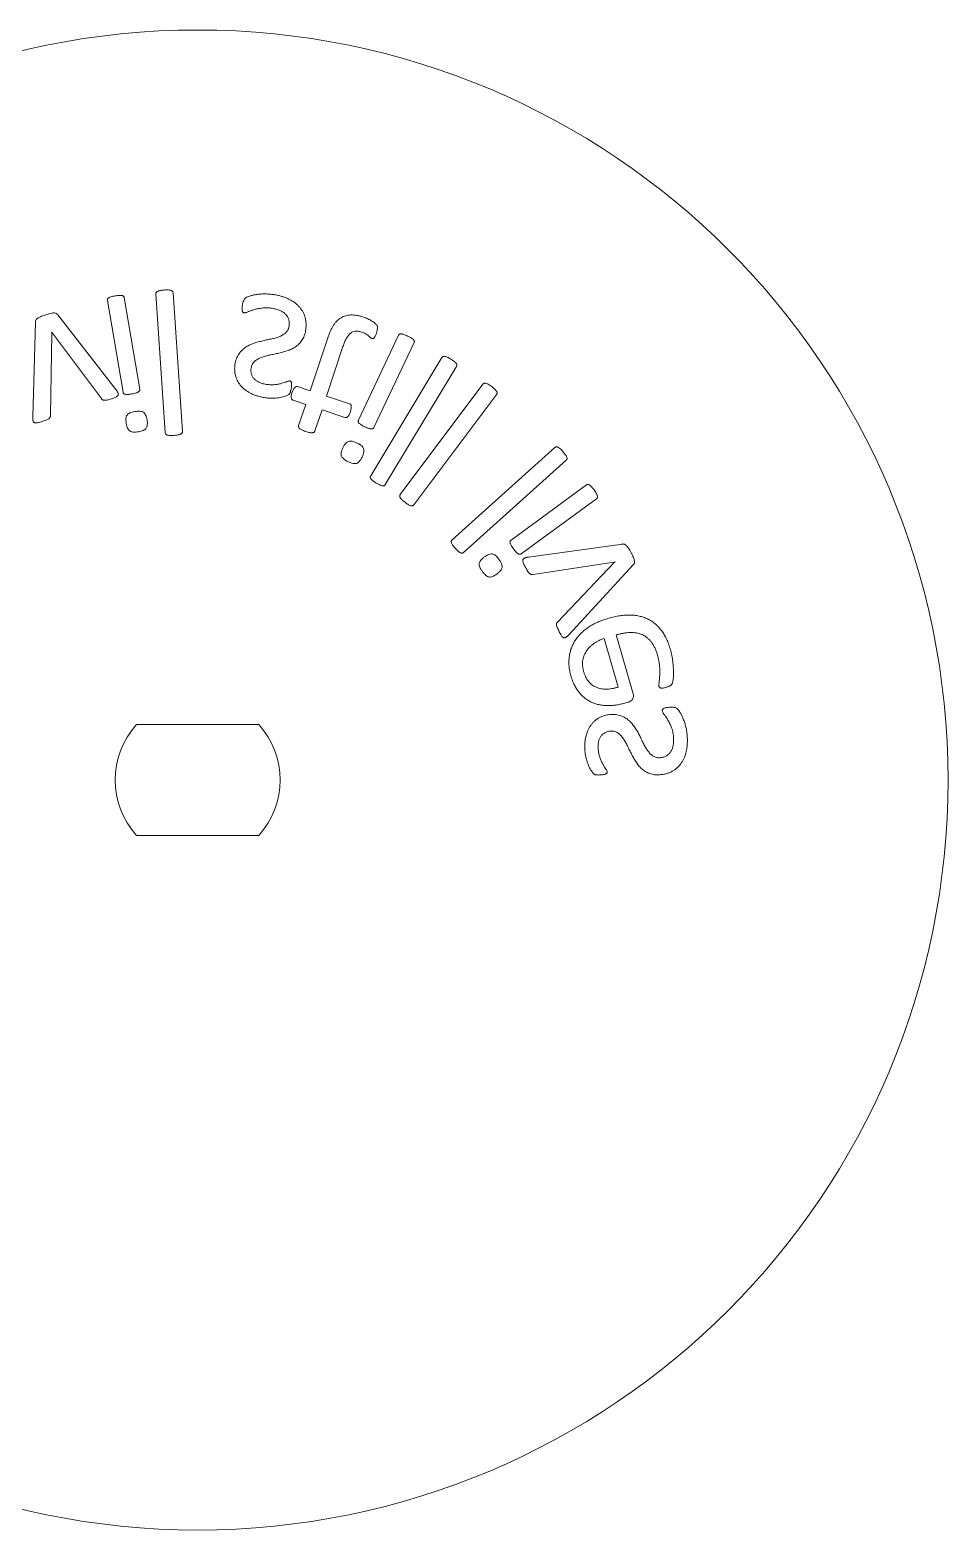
# Model space of a CAD drawing. Header units: inches. Extents: x 0 to 26.9, y 0 to 19.8.
# Drawn here: x 13.677 to 14.961, y 4.713 to 6.813 of the extents above; entities that cross this region are included whole.
import ezdxf

# ---------------------------------------------------------------- set-up
doc = ezdxf.new("R2010")
doc.units = ezdxf.units.IN
doc.header["$MEASUREMENT"] = 0

msp = doc.modelspace()

# ---------------------------------------------------------------- linework, layer by layer
at = {"color": 1, "linetype": 'Continuous', "lineweight": 15}
for p, q in [((13.7851, 6.4339), (13.8069, 6.3055)), ((13.8304, 6.3095), (13.8086, 6.4379)), ((13.8529, 6.4431), (13.866, 6.2489)), ((13.89, 6.2505), (13.8769, 6.4447)), ((13.797, 6.3092), (13.7156, 6.4138)), ((13.6843, 6.4035), (13.6807, 6.2711)), ((13.7056, 6.2733), (13.7071, 6.3877)), ((13.7071, 6.3877), (13.7071, 6.3896)), ((13.7071, 6.3896), (13.7081, 6.388)), ((13.7081, 6.388), (13.7766, 6.2966)), ((14.1924, 6.3851), (14.1362, 6.2663)), ((14.0929, 6.3803), (14.0688, 6.3074)), ((14.0916, 6.2998), (14.1147, 6.3695)), ((14.158, 6.2561), (14.2142, 6.3748)), ((14.2531, 6.3539), (14.1535, 6.1883)), ((14.1739, 6.176), (14.2736, 6.3416)), ((14.0688, 6.3074), (14.0513, 6.3132)), ((14.3106, 6.3168), (14.1948, 6.1621)), ((14.214, 6.1478), (14.3298, 6.3025)), ((14.0452, 6.2941), (14.0625, 6.2884)), ((14.0625, 6.2884), (14.0526, 6.2587)), ((14.0755, 6.2512), (14.0854, 6.2808)), ((14.0854, 6.2808), (14.1174, 6.2702)), ((14.1237, 6.2892), (14.0916, 6.2998)), ((14.4111, 6.2281), (14.2674, 6.0988)), ((14.2833, 6.0811), (14.4271, 6.2104)), ((14.4553, 6.1756), (14.3499, 6.0985)), ((14.364, 6.0791), (14.4695, 6.1563)), ((14.5056, 6.0929), (14.3743, 6.0745)), ((14.3806, 6.0503), (14.4937, 6.0677)), ((14.4942, 6.0668), (14.4153, 5.984)), ((14.4311, 5.966), (14.5209, 6.0636)), ((14.4937, 6.0677), (14.4955, 6.068)), ((14.4955, 6.068), (14.4942, 6.0668)), ((14.5207, 5.8831), (14.4972, 5.9657)), ((14.4803, 5.9608), (14.4997, 5.8925)), ((14.509, 5.8701), (14.5132, 5.8713))]:
    msp.add_line(p, q, dxfattribs=at)
at = {"color": 7, "linetype": 'Continuous', "lineweight": 15}
for p, q in [((13.8256, 5.84), (13.9969, 5.84)), ((13.8256, 5.685), (13.9969, 5.685))]:
    msp.add_line(p, q, dxfattribs=at)
msp.add_circle((13.9113, 5.7625), 1.05, dxfattribs=at)
for start, end in [(137.856, 222.144), (317.856, 42.144)]:
    msp.add_arc((13.9113, 5.7625), 0.1155, start, end, dxfattribs=at)
at = {"color": 1, "linetype": 'Continuous', "lineweight": 15}
for points, knots in [([(13.8646, 6.4484), (13.8635, 6.4483), (13.8616, 6.4482), (13.859, 6.4477), (13.8568, 6.4474), (13.8552, 6.4467), (13.8541, 6.446), (13.8533, 6.4452), (13.8529, 6.4442), (13.8529, 6.4435), (13.8529, 6.4431)], [0, 0, 0, 0, 0.22723, 0.414412, 0.565251, 0.685811, 0.780527, 0.854417, 0.921777, 1, 1, 1, 1]), ([(13.8769, 6.4447), (13.8769, 6.4451), (13.8768, 6.4458), (13.8763, 6.4467), (13.8754, 6.4475), (13.8742, 6.448), (13.8725, 6.4484), (13.8704, 6.4486), (13.8677, 6.4486), (13.8657, 6.4485), (13.8646, 6.4484)], [0, 0, 0, 0, 0.0761587, 0.1443989, 0.2198276, 0.3099603, 0.4283895, 0.5749686, 0.765214, 1, 1, 1, 1]), ([(13.796, 6.4403), (13.7949, 6.4401), (13.793, 6.4398), (13.7905, 6.4391), (13.7884, 6.4385), (13.787, 6.4377), (13.7859, 6.4369), (13.7852, 6.4359), (13.7849, 6.4349), (13.785, 6.4342), (13.7851, 6.4339)], [0, 0, 0, 0, 0.227992, 0.413933, 0.565261, 0.684071, 0.778807, 0.851694, 0.922792, 1, 1, 1, 1]), ([(13.8086, 6.4379), (13.8085, 6.4382), (13.8083, 6.4389), (13.8077, 6.4398), (13.8068, 6.4404), (13.8055, 6.4409), (13.8038, 6.4411), (13.8017, 6.441), (13.799, 6.4408), (13.797, 6.4405), (13.796, 6.4403)], [0, 0, 0, 0, 0.076287, 0.145816, 0.222042, 0.313003, 0.430302, 0.5788, 0.767372, 1, 1, 1, 1]), ([(13.9739, 6.4271), (13.9738, 6.4263), (13.9736, 6.4247), (13.9735, 6.4225), (13.9734, 6.4208), (13.9737, 6.4194), (13.974, 6.4182), (13.9746, 6.4174), (13.9754, 6.4169), (13.976, 6.4167), (13.9764, 6.4166)], [0, 0, 0, 0, 0.218318, 0.398639, 0.54427, 0.662659, 0.75839, 0.841868, 0.920144, 1, 1, 1, 1]), ([(14.0184, 6.442), (14.0161, 6.4423), (14.0117, 6.4429), (14.0052, 6.4431), (13.9991, 6.4429), (13.9936, 6.4422), (13.9887, 6.4414), (13.9846, 6.4402), (13.9814, 6.4391), (13.9788, 6.4379), (13.9769, 6.4362), (13.9757, 6.4339), (13.9746, 6.4308), (13.9742, 6.4284), (13.9739, 6.4271)], [0, 0, 0, 0, 0.130322, 0.25572, 0.372858, 0.479527, 0.573779, 0.655437, 0.721579, 0.771601, 0.815054, 0.862956, 0.922171, 1, 1, 1, 1]), ([(14.0624, 6.392), (14.0627, 6.3936), (14.0631, 6.3968), (14.0632, 6.4015), (14.0627, 6.406), (14.0618, 6.4103), (14.0603, 6.4144), (14.0585, 6.4183), (14.0562, 6.4219), (14.0534, 6.4252), (14.0503, 6.4283), (14.0467, 6.4312), (14.0428, 6.4337), (14.0385, 6.436), (14.0339, 6.438), (14.029, 6.4396), (14.0238, 6.4411), (14.0202, 6.4417), (14.0184, 6.442)], [0, 0, 0, 0, 0.065073, 0.127594, 0.187346, 0.24572, 0.303263, 0.359994, 0.416283, 0.473681, 0.532366, 0.592189, 0.653757, 0.718192, 0.785478, 0.854239, 0.926011, 1, 1, 1, 1]), ([(13.6983, 6.4136), (13.697, 6.4132), (13.6947, 6.4125), (13.6916, 6.4112), (13.6892, 6.4101), (13.6873, 6.4089), (13.6859, 6.4078), (13.685, 6.4065), (13.6844, 6.4051), (13.6843, 6.4041), (13.6843, 6.4035)], [0, 0, 0, 0, 0.218642, 0.394836, 0.54009, 0.657635, 0.753972, 0.835488, 0.915474, 1, 1, 1, 1]), ([(13.7156, 6.4138), (13.7152, 6.4142), (13.7146, 6.415), (13.7134, 6.4159), (13.7118, 6.4164), (13.71, 6.4165), (13.7078, 6.4163), (13.7051, 6.4157), (13.7019, 6.4148), (13.6995, 6.4141), (13.6983, 6.4136)], [0, 0, 0, 0, 0.086313, 0.164069, 0.245772, 0.341116, 0.460845, 0.6052, 0.78437, 1, 1, 1, 1]), ([(13.9764, 6.4166), (13.9767, 6.4166), (13.9773, 6.4166), (13.9785, 6.4168), (13.9799, 6.4172), (13.9821, 6.4181), (13.9854, 6.4195), (13.9899, 6.4209), (13.9952, 6.4224), (14.0002, 6.4232), (14.0046, 6.4237), (14.0081, 6.4237), (14.0119, 6.4235), (14.0145, 6.4231), (14.0158, 6.4229)], [0, 0, 0, 0, 0.022231, 0.051292, 0.086442, 0.128843, 0.229313, 0.34792, 0.483754, 0.637637, 0.720552, 0.808786, 0.901236, 1, 1, 1, 1]), ([(14.0158, 6.4229), (14.0177, 6.4225), (14.0213, 6.4218), (14.0264, 6.42), (14.0308, 6.4177), (14.0344, 6.4147), (14.0372, 6.4113), (14.0391, 6.4073), (14.0398, 6.4026), (14.0395, 6.3994), (14.0393, 6.3978)], [0, 0, 0, 0, 0.14926, 0.286675, 0.412527, 0.530652, 0.642216, 0.753499, 0.870476, 1, 1, 1, 1]), ([(14.1434, 6.4106), (14.1418, 6.4111), (14.1388, 6.412), (14.1343, 6.413), (14.13, 6.4135), (14.126, 6.4136), (14.1221, 6.4133), (14.1185, 6.4125), (14.1151, 6.4113), (14.1119, 6.4096), (14.1088, 6.4075), (14.106, 6.4049), (14.1034, 6.4019), (14.101, 6.3984), (14.0988, 6.3945), (14.0966, 6.3902), (14.0947, 6.3854), (14.0935, 6.3821), (14.0929, 6.3803)], [0, 0, 0, 0, 0.072872, 0.140267, 0.203211, 0.262201, 0.318216, 0.372024, 0.425373, 0.478013, 0.531437, 0.586905, 0.645285, 0.707323, 0.772935, 0.843678, 0.919334, 1, 1, 1, 1]), ([(14.1614, 6.388), (14.1618, 6.3892), (14.1625, 6.3913), (14.163, 6.3943), (14.1631, 6.3967), (14.1626, 6.3986), (14.1614, 6.4002), (14.1598, 6.4018), (14.1578, 6.4035), (14.1552, 6.405), (14.1525, 6.4066), (14.1496, 6.408), (14.1466, 6.4095), (14.1445, 6.4102), (14.1434, 6.4106)], [0, 0, 0, 0, 0.113045, 0.200349, 0.268738, 0.321561, 0.375633, 0.444021, 0.52322, 0.610216, 0.704062, 0.801181, 0.900275, 1, 1, 1, 1]), ([(14.0393, 6.3978), (14.0391, 6.3969), (14.0388, 6.3952), (14.0378, 6.3928), (14.0366, 6.3907), (14.0344, 6.3883), (14.0311, 6.3858), (14.0264, 6.3834), (14.021, 6.3815), (14.0151, 6.3801), (14.0089, 6.3789), (14.0026, 6.3774), (13.9961, 6.3759), (13.9897, 6.3739), (13.9836, 6.3715), (13.9789, 6.3687), (13.9754, 6.366), (13.973, 6.3638), (13.9709, 6.3613), (13.9688, 6.3586), (13.967, 6.3555), (13.9656, 6.352), (13.9643, 6.3482), (13.9638, 6.3455), (13.9636, 6.3441)], [0, 0, 0, 0, 0.026867, 0.051917, 0.075777, 0.099566, 0.148497, 0.201268, 0.257787, 0.318561, 0.382178, 0.447792, 0.514914, 0.581603, 0.647944, 0.712787, 0.745445, 0.777872, 0.811352, 0.845317, 0.880507, 0.917723, 0.957414, 1, 1, 1, 1]), ([(13.9862, 6.3391), (13.9864, 6.34), (13.9867, 6.3417), (13.9876, 6.3442), (13.9889, 6.3463), (13.9911, 6.3487), (13.9945, 6.3513), (13.9993, 6.3537), (14.0047, 6.3557), (14.0107, 6.3571), (14.017, 6.3584), (14.0234, 6.3598), (14.0299, 6.3613), (14.0363, 6.3632), (14.0425, 6.3655), (14.0473, 6.3682), (14.0508, 6.3708), (14.0531, 6.373), (14.0553, 6.3754), (14.0573, 6.3781), (14.0591, 6.3811), (14.0605, 6.3844), (14.0617, 6.3881), (14.0622, 6.3907), (14.0624, 6.392)], [0, 0, 0, 0, 0.027704, 0.0531468, 0.0779238, 0.1016945, 0.1511829, 0.2042239, 0.2615709, 0.3236164, 0.3883648, 0.4546652, 0.5215027, 0.5889406, 0.6556028, 0.7203139, 0.752233, 0.7842568, 0.8170797, 0.8501983, 0.8845152, 0.9208435, 0.9592109, 1, 1, 1, 1]), ([(14.1147, 6.3695), (14.1154, 6.3715), (14.1167, 6.3752), (14.1191, 6.3803), (14.1219, 6.3844), (14.1247, 6.3877), (14.1281, 6.39), (14.132, 6.391), (14.1364, 6.391), (14.1392, 6.3902), (14.1408, 6.3897)], [0, 0, 0, 0, 0.1681095, 0.3162348, 0.444943, 0.5569878, 0.6598965, 0.7620482, 0.8726052, 1, 1, 1, 1]), ([(14.1408, 6.3897), (14.1418, 6.3894), (14.1437, 6.3887), (14.1462, 6.3873), (14.1484, 6.3859), (14.1502, 6.3845), (14.1518, 6.3832), (14.1531, 6.3821), (14.1542, 6.3811), (14.1551, 6.3807), (14.1555, 6.3806)], [0, 0, 0, 0, 0.182451, 0.34721, 0.495948, 0.627041, 0.7434, 0.842616, 0.92675, 1, 1, 1, 1]), ([(14.1555, 6.3806), (14.1557, 6.3805), (14.1562, 6.3804), (14.1569, 6.3804), (14.1577, 6.3808), (14.1584, 6.3815), (14.1591, 6.3826), (14.1599, 6.384), (14.1607, 6.3858), (14.1612, 6.3872), (14.1614, 6.388)], [0, 0, 0, 0, 0.068545, 0.139064, 0.21314, 0.305735, 0.425895, 0.575888, 0.766778, 1, 1, 1, 1]), ([(14.2051, 6.384), (14.2042, 6.3845), (14.2024, 6.3853), (14.1999, 6.3862), (14.1978, 6.3869), (14.1962, 6.3871), (14.1948, 6.3871), (14.1938, 6.3867), (14.1929, 6.386), (14.1926, 6.3854), (14.1924, 6.3851)], [0, 0, 0, 0, 0.228484, 0.416324, 0.565697, 0.686915, 0.778693, 0.852243, 0.922606, 1, 1, 1, 1]), ([(14.2142, 6.3748), (14.2143, 6.3751), (14.2146, 6.3758), (14.2146, 6.3768), (14.2141, 6.3779), (14.2133, 6.379), (14.2121, 6.3802), (14.2103, 6.3813), (14.2079, 6.3827), (14.2061, 6.3835), (14.2051, 6.384)], [0, 0, 0, 0, 0.077279, 0.14624, 0.222745, 0.313671, 0.432578, 0.580885, 0.76848, 1, 1, 1, 1]), ([(13.9636, 6.3441), (13.9634, 6.3429), (13.9631, 6.3404), (13.9631, 6.3366), (13.9634, 6.3328), (13.9641, 6.329), (13.9652, 6.3254), (13.9668, 6.3219), (13.9686, 6.3185), (13.971, 6.3153), (13.9737, 6.3122), (13.9769, 6.3094), (13.9805, 6.3068), (13.9844, 6.3044), (13.9889, 6.3023), (13.9937, 6.3004), (13.999, 6.299), (14.0027, 6.2983), (14.0046, 6.2979)], [0, 0, 0, 0, 0.0553782, 0.109656, 0.1645291, 0.2196798, 0.2749111, 0.3295016, 0.3854322, 0.442543, 0.5010124, 0.5617653, 0.6256853, 0.692666, 0.7628579, 0.8375241, 0.916001, 1, 1, 1, 1]), ([(14.2657, 6.3516), (14.2647, 6.3522), (14.2631, 6.3532), (14.2607, 6.3544), (14.2587, 6.3552), (14.2571, 6.3555), (14.2557, 6.3557), (14.2546, 6.3554), (14.2538, 6.3548), (14.2534, 6.3542), (14.2531, 6.3539)], [0, 0, 0, 0, 0.229063, 0.413897, 0.564051, 0.685907, 0.779614, 0.854864, 0.923017, 1, 1, 1, 1]), ([(14.2736, 6.3416), (14.2738, 6.342), (14.2741, 6.3426), (14.2742, 6.3436), (14.2739, 6.3447), (14.2732, 6.3459), (14.2721, 6.3471), (14.2704, 6.3485), (14.2683, 6.35), (14.2666, 6.3511), (14.2657, 6.3516)], [0, 0, 0, 0, 0.076588, 0.145431, 0.224964, 0.313859, 0.430513, 0.57899, 0.766691, 1, 1, 1, 1]), ([(14.0073, 6.3164), (14.0054, 6.3168), (14.0018, 6.3175), (13.997, 6.3194), (13.993, 6.3217), (13.9899, 6.3245), (13.9877, 6.3278), (13.9863, 6.3314), (13.9857, 6.3352), (13.986, 6.3378), (13.9862, 6.3391)], [0, 0, 0, 0, 0.164857, 0.311679, 0.442718, 0.560247, 0.670208, 0.777063, 0.887877, 1, 1, 1, 1]), ([(14.0402, 6.3212), (14.0396, 6.3212), (14.0383, 6.3212), (14.036, 6.3201), (14.0329, 6.319), (14.0291, 6.3178), (14.0246, 6.3168), (14.0194, 6.3159), (14.0135, 6.3156), (14.0094, 6.3161), (14.0073, 6.3164)], [0, 0, 0, 0, 0.0487272, 0.1234739, 0.2208022, 0.3390633, 0.4764682, 0.6327362, 0.8069271, 1, 1, 1, 1]), ([(14.0424, 6.3113), (14.0425, 6.312), (14.0427, 6.3135), (14.0429, 6.3154), (14.0429, 6.3171), (14.0427, 6.3185), (14.0423, 6.3196), (14.0418, 6.3205), (14.0411, 6.321), (14.0405, 6.3211), (14.0402, 6.3212)], [0, 0, 0, 0, 0.208415, 0.383042, 0.534041, 0.659752, 0.763781, 0.846181, 0.922898, 1, 1, 1, 1]), ([(13.7907, 6.2963), (13.7917, 6.2966), (13.7934, 6.2972), (13.7958, 6.2981), (13.7976, 6.2989), (13.7989, 6.2998), (13.7997, 6.3008), (13.8002, 6.3017), (13.8003, 6.3028), (13.8001, 6.3034), (13.8, 6.3038)], [0, 0, 0, 0, 0.229104, 0.41659, 0.561166, 0.677055, 0.769966, 0.846281, 0.919264, 1, 1, 1, 1]), ([(13.8, 6.3038), (13.8, 6.304), (13.7998, 6.3044), (13.7996, 6.305), (13.7993, 6.3056), (13.799, 6.3062), (13.7985, 6.3069), (13.7981, 6.3076), (13.7976, 6.3084), (13.7972, 6.3089), (13.797, 6.3092)], [0, 0, 0, 0, 0.1006265, 0.2012529, 0.3137567, 0.4251941, 0.5497849, 0.6886954, 0.8408956, 1, 1, 1, 1]), ([(13.8069, 6.3055), (13.807, 6.3051), (13.8071, 6.3045), (13.8077, 6.3036), (13.8086, 6.3029), (13.8099, 6.3025), (13.8116, 6.3023), (13.8138, 6.3023), (13.8164, 6.3026), (13.8183, 6.3029), (13.8194, 6.303)], [0, 0, 0, 0, 0.070951, 0.140482, 0.2166, 0.31527, 0.435188, 0.586328, 0.773946, 1, 1, 1, 1]), ([(13.8194, 6.303), (13.8204, 6.3032), (13.8224, 6.3036), (13.825, 6.3042), (13.827, 6.305), (13.8285, 6.3057), (13.8295, 6.3066), (13.8302, 6.3075), (13.8305, 6.3085), (13.8305, 6.3092), (13.8304, 6.3095)], [0, 0, 0, 0, 0.235318, 0.42287, 0.569991, 0.68744, 0.779626, 0.858707, 0.929254, 1, 1, 1, 1]), ([(14.0046, 6.2979), (14.0063, 6.2977), (14.0098, 6.2972), (14.015, 6.297), (14.02, 6.2972), (14.0246, 6.2976), (14.0287, 6.2983), (14.0322, 6.2992), (14.035, 6.3003), (14.0371, 6.3012), (14.0386, 6.3021), (14.0397, 6.3029), (14.0402, 6.3038), (14.0407, 6.3048), (14.0411, 6.3061), (14.0416, 6.3075), (14.0421, 6.3092), (14.0423, 6.3106), (14.0424, 6.3113)], [0, 0, 0, 0, 0.117201, 0.234884, 0.347466, 0.450179, 0.54259, 0.622678, 0.689279, 0.740027, 0.777366, 0.804427, 0.827154, 0.851229, 0.878957, 0.911466, 0.951727, 1, 1, 1, 1]), ([(14.0436, 6.3053), (14.0433, 6.3045), (14.0428, 6.303), (14.0424, 6.3009), (14.0423, 6.299), (14.0423, 6.2975), (14.0426, 6.2963), (14.0432, 6.2953), (14.0441, 6.2946), (14.0448, 6.2943), (14.0452, 6.2941)], [0, 0, 0, 0, 0.203605, 0.375112, 0.51666, 0.635912, 0.735913, 0.823677, 0.909345, 1, 1, 1, 1]), ([(14.0513, 6.3132), (14.0506, 6.3133), (14.0491, 6.3135), (14.0474, 6.3123), (14.0462, 6.3109), (14.0452, 6.3094), (14.0444, 6.3075), (14.0438, 6.3061), (14.0436, 6.3053)], [0, 0, 0, 0, 0.168064, 0.36021, 0.481143, 0.626798, 0.797051, 1, 1, 1, 1]), ([(14.3228, 6.3132), (14.322, 6.3139), (14.3204, 6.315), (14.3181, 6.3164), (14.3163, 6.3175), (14.3146, 6.318), (14.3133, 6.3183), (14.3122, 6.3181), (14.3113, 6.3176), (14.3108, 6.317), (14.3106, 6.3168)], [0, 0, 0, 0, 0.230044, 0.417235, 0.567277, 0.686685, 0.77883, 0.856255, 0.925628, 1, 1, 1, 1]), ([(14.3298, 6.3025), (14.3299, 6.3028), (14.3303, 6.3034), (14.3305, 6.3044), (14.3303, 6.3055), (14.3297, 6.3067), (14.3287, 6.3081), (14.3272, 6.3096), (14.3253, 6.3114), (14.3237, 6.3126), (14.3228, 6.3132)], [0, 0, 0, 0, 0.076203, 0.145025, 0.222523, 0.312624, 0.429419, 0.578082, 0.766005, 1, 1, 1, 1]), ([(13.7766, 6.2966), (13.7768, 6.2962), (13.7773, 6.2956), (13.7783, 6.2948), (13.7794, 6.2942), (13.7809, 6.294), (13.7826, 6.2941), (13.7848, 6.2945), (13.7875, 6.2953), (13.7896, 6.2959), (13.7907, 6.2963)], [0, 0, 0, 0, 0.084604, 0.163221, 0.240152, 0.331831, 0.441284, 0.586241, 0.767354, 1, 1, 1, 1]), ([(14.1251, 6.2783), (14.1253, 6.2791), (14.1258, 6.2805), (14.1263, 6.2826), (14.1264, 6.2844), (14.1263, 6.2862), (14.1256, 6.2882), (14.1243, 6.2889), (14.1237, 6.2892)], [0, 0, 0, 0, 0.200738, 0.37524, 0.518745, 0.639436, 0.8333, 1, 1, 1, 1]), ([(13.6807, 6.2711), (13.6807, 6.2705), (13.6807, 6.2695), (13.6808, 6.268), (13.6809, 6.2668), (13.6809, 6.266), (13.6811, 6.2653), (13.6812, 6.265), (13.6812, 6.2648)], [0, 0, 0, 0, 0.267568, 0.502965, 0.689403, 0.823316, 0.920529, 1, 1, 1, 1]), ([(13.6812, 6.2648), (13.6814, 6.2645), (13.6817, 6.2638), (13.6824, 6.263), (13.6835, 6.2625), (13.6848, 6.2623), (13.6865, 6.2624), (13.6886, 6.2629), (13.691, 6.2636), (13.6928, 6.2642), (13.6938, 6.2645)], [0, 0, 0, 0, 0.0783771, 0.1532522, 0.2321776, 0.3284934, 0.4469826, 0.5966049, 0.7777765, 1, 1, 1, 1]), ([(13.6938, 6.2645), (13.695, 6.2649), (13.6971, 6.2657), (13.7, 6.2667), (13.7021, 6.2677), (13.7036, 6.2687), (13.7046, 6.2697), (13.7052, 6.2708), (13.7054, 6.272), (13.7056, 6.2728), (13.7056, 6.2733)], [0, 0, 0, 0, 0.241642, 0.430242, 0.571028, 0.68262, 0.768458, 0.840229, 0.91542, 1, 1, 1, 1]), ([(13.8234, 6.2783), (13.8221, 6.2781), (13.8198, 6.2777), (13.8167, 6.2765), (13.8143, 6.2753), (13.8125, 6.2735), (13.8114, 6.2714), (13.8109, 6.2687), (13.8109, 6.2655), (13.8112, 6.2632), (13.8114, 6.2619)], [0, 0, 0, 0, 0.161012, 0.297479, 0.408769, 0.504334, 0.598317, 0.709477, 0.841867, 1, 1, 1, 1]), ([(13.8114, 6.2619), (13.8116, 6.2606), (13.8121, 6.2583), (13.8132, 6.2552), (13.8146, 6.2528), (13.8164, 6.251), (13.8187, 6.25), (13.8214, 6.2496), (13.8248, 6.2496), (13.8272, 6.2499), (13.8285, 6.2501)], [0, 0, 0, 0, 0.159122, 0.290755, 0.401929, 0.496908, 0.591252, 0.704443, 0.838201, 1, 1, 1, 1]), ([(13.8405, 6.2666), (13.8403, 6.2678), (13.8398, 6.2702), (13.8387, 6.2733), (13.8373, 6.2757), (13.8356, 6.2774), (13.8333, 6.2784), (13.8305, 6.2789), (13.8271, 6.2789), (13.8247, 6.2785), (13.8234, 6.2783)], [0, 0, 0, 0, 0.157409, 0.290997, 0.400617, 0.494938, 0.590642, 0.704002, 0.837959, 1, 1, 1, 1]), ([(13.8285, 6.2501), (13.8298, 6.2504), (13.8321, 6.2508), (13.8353, 6.2519), (13.8377, 6.2532), (13.8395, 6.2549), (13.8406, 6.2571), (13.841, 6.2598), (13.8411, 6.263), (13.8407, 6.2653), (13.8405, 6.2666)], [0, 0, 0, 0, 0.160677, 0.296848, 0.409997, 0.504603, 0.59839, 0.708403, 0.842196, 1, 1, 1, 1]), ([(14.0526, 6.2587), (14.0525, 6.2584), (14.0524, 6.2578), (14.0525, 6.2567), (14.053, 6.2557), (14.0539, 6.2546), (14.0553, 6.2536), (14.0572, 6.2525), (14.0597, 6.2515), (14.0616, 6.2509), (14.0626, 6.2505)], [0, 0, 0, 0, 0.067953, 0.14114, 0.217296, 0.314589, 0.436147, 0.586167, 0.774115, 1, 1, 1, 1]), ([(14.1174, 6.2702), (14.1177, 6.2701), (14.1184, 6.2699), (14.1195, 6.27), (14.1205, 6.2704), (14.1216, 6.2713), (14.1225, 6.2725), (14.1235, 6.274), (14.1243, 6.276), (14.1248, 6.2775), (14.1251, 6.2783)], [0, 0, 0, 0, 0.086733, 0.167764, 0.256136, 0.356843, 0.481533, 0.623996, 0.794297, 1, 1, 1, 1]), ([(14.1362, 6.2663), (14.1361, 6.266), (14.1359, 6.2654), (14.1358, 6.2644), (14.1362, 6.2633), (14.137, 6.2621), (14.1383, 6.261), (14.1401, 6.2597), (14.1424, 6.2585), (14.1441, 6.2576), (14.1451, 6.2571)], [0, 0, 0, 0, 0.06875, 0.142428, 0.217988, 0.313271, 0.433561, 0.585699, 0.772619, 1, 1, 1, 1]), ([(13.866, 6.2489), (13.866, 6.2485), (13.8661, 6.2478), (13.8666, 6.2468), (13.8674, 6.2459), (13.8687, 6.2454), (13.8704, 6.245), (13.8726, 6.2448), (13.8752, 6.2448), (13.8772, 6.2449), (13.8782, 6.245)], [0, 0, 0, 0, 0.078519, 0.152005, 0.227448, 0.321192, 0.440573, 0.589882, 0.775956, 1, 1, 1, 1]), ([(13.8782, 6.245), (13.8793, 6.2451), (13.8813, 6.2452), (13.884, 6.2456), (13.8861, 6.2461), (13.8877, 6.2467), (13.8888, 6.2474), (13.8896, 6.2483), (13.89, 6.2494), (13.89, 6.2501), (13.89, 6.2505)], [0, 0, 0, 0, 0.2323003, 0.4191198, 0.5645178, 0.6792428, 0.7708743, 0.8476866, 0.9231877, 1, 1, 1, 1]), ([(14.0626, 6.2505), (14.0636, 6.2502), (14.0655, 6.2496), (14.0681, 6.2489), (14.0702, 6.2486), (14.072, 6.2486), (14.0733, 6.2489), (14.0744, 6.2495), (14.0751, 6.2503), (14.0754, 6.2509), (14.0755, 6.2512)], [0, 0, 0, 0, 0.230542, 0.417617, 0.566572, 0.685159, 0.779658, 0.859516, 0.932363, 1, 1, 1, 1]), ([(14.1451, 6.2571), (14.1461, 6.2566), (14.1479, 6.2558), (14.1504, 6.2548), (14.1525, 6.2543), (14.1542, 6.254), (14.1556, 6.2541), (14.1567, 6.2545), (14.1575, 6.2552), (14.1578, 6.2558), (14.158, 6.2561)], [0, 0, 0, 0, 0.232918, 0.421457, 0.571059, 0.686757, 0.78082, 0.857422, 0.930094, 1, 1, 1, 1]), ([(14.1147, 6.2277), (14.1142, 6.2265), (14.1132, 6.2244), (14.1123, 6.2212), (14.1121, 6.2184), (14.1125, 6.2159), (14.1138, 6.2137), (14.1159, 6.2118), (14.1187, 6.2098), (14.1209, 6.2087), (14.1221, 6.2081)], [0, 0, 0, 0, 0.155957, 0.289495, 0.399256, 0.494411, 0.589837, 0.703794, 0.839095, 1, 1, 1, 1]), ([(14.1342, 6.2343), (14.133, 6.2349), (14.1308, 6.2358), (14.1276, 6.2368), (14.1248, 6.2371), (14.1224, 6.2367), (14.1202, 6.2356), (14.1182, 6.2336), (14.1163, 6.231), (14.1153, 6.2289), (14.1147, 6.2277)], [0, 0, 0, 0, 0.161157, 0.2965, 0.409449, 0.504092, 0.598402, 0.708643, 0.842489, 1, 1, 1, 1]), ([(14.1415, 6.2147), (14.1421, 6.2159), (14.143, 6.2181), (14.1439, 6.2213), (14.1442, 6.2241), (14.1437, 6.2266), (14.1424, 6.2288), (14.1403, 6.2308), (14.1375, 6.2326), (14.1354, 6.2337), (14.1342, 6.2343)], [0, 0, 0, 0, 0.158399, 0.292007, 0.401824, 0.496211, 0.591687, 0.70553, 0.839683, 1, 1, 1, 1]), ([(14.4224, 6.2223), (14.4217, 6.223), (14.4204, 6.2245), (14.4185, 6.2263), (14.4168, 6.2277), (14.4154, 6.2285), (14.4141, 6.229), (14.413, 6.2291), (14.4119, 6.2287), (14.4114, 6.2283), (14.4111, 6.2281)], [0, 0, 0, 0, 0.226635, 0.415304, 0.564483, 0.685535, 0.777205, 0.854269, 0.92166, 1, 1, 1, 1]), ([(14.4271, 6.2104), (14.4273, 6.2106), (14.4278, 6.2111), (14.4283, 6.2121), (14.4283, 6.2133), (14.4279, 6.2146), (14.4273, 6.2161), (14.426, 6.2179), (14.4245, 6.22), (14.4231, 6.2215), (14.4224, 6.2223)], [0, 0, 0, 0, 0.07724, 0.1478939, 0.2244641, 0.3154551, 0.4319901, 0.5820726, 0.7704526, 1, 1, 1, 1]), ([(14.1221, 6.2081), (14.1233, 6.2076), (14.1255, 6.2066), (14.1287, 6.2057), (14.1314, 6.2054), (14.1339, 6.2057), (14.1361, 6.2069), (14.138, 6.2089), (14.1399, 6.2115), (14.141, 6.2136), (14.1415, 6.2147)], [0, 0, 0, 0, 0.161561, 0.296799, 0.410004, 0.504884, 0.59943, 0.710076, 0.842094, 1, 1, 1, 1]), ([(14.1535, 6.1883), (14.1533, 6.188), (14.153, 6.1874), (14.1528, 6.1863), (14.1531, 6.1852), (14.1538, 6.184), (14.155, 6.1828), (14.1566, 6.1813), (14.1588, 6.1798), (14.1604, 6.1788), (14.1613, 6.1783)], [0, 0, 0, 0, 0.076394, 0.148512, 0.224906, 0.319684, 0.439756, 0.589613, 0.774101, 1, 1, 1, 1]), ([(14.1613, 6.1783), (14.1623, 6.1777), (14.164, 6.1767), (14.1664, 6.1755), (14.1684, 6.1747), (14.17, 6.1743), (14.1713, 6.1743), (14.1724, 6.1746), (14.1733, 6.1752), (14.1737, 6.1757), (14.1739, 6.176)], [0, 0, 0, 0, 0.23441, 0.422338, 0.569255, 0.686043, 0.776114, 0.850891, 0.924666, 1, 1, 1, 1]), ([(14.466, 6.1686), (14.4654, 6.1695), (14.4642, 6.1711), (14.4624, 6.173), (14.4609, 6.1746), (14.4596, 6.1756), (14.4584, 6.1763), (14.4572, 6.1764), (14.4562, 6.1762), (14.4556, 6.1758), (14.4553, 6.1756)], [0, 0, 0, 0, 0.22827, 0.413435, 0.563897, 0.683847, 0.779889, 0.854871, 0.922021, 1, 1, 1, 1]), ([(14.1948, 6.1621), (14.1946, 6.1618), (14.1943, 6.1612), (14.194, 6.1602), (14.1941, 6.159), (14.1947, 6.1578), (14.1958, 6.1564), (14.1972, 6.1548), (14.1992, 6.1531), (14.2008, 6.1519), (14.2016, 6.1513)], [0, 0, 0, 0, 0.07571, 0.147033, 0.221435, 0.317016, 0.436939, 0.586026, 0.77178, 1, 1, 1, 1]), ([(14.4695, 6.1563), (14.4697, 6.1565), (14.4703, 6.1569), (14.4708, 6.1579), (14.4709, 6.159), (14.4707, 6.1603), (14.4702, 6.1619), (14.4692, 6.1638), (14.4678, 6.1661), (14.4666, 6.1677), (14.466, 6.1686)], [0, 0, 0, 0, 0.0765242, 0.1478124, 0.2221109, 0.3136185, 0.4296974, 0.5787017, 0.7648492, 1, 1, 1, 1]), ([(14.2016, 6.1513), (14.2025, 6.1506), (14.2041, 6.1495), (14.2063, 6.148), (14.2082, 6.147), (14.2098, 6.1464), (14.2111, 6.1463), (14.2123, 6.1465), (14.2132, 6.147), (14.2137, 6.1475), (14.214, 6.1478)], [0, 0, 0, 0, 0.232085, 0.417709, 0.56642, 0.682172, 0.773778, 0.850451, 0.925101, 1, 1, 1, 1]), ([(14.2674, 6.0988), (14.2671, 6.0985), (14.2666, 6.098), (14.2661, 6.0971), (14.266, 6.0959), (14.2663, 6.0946), (14.2671, 6.0931), (14.2682, 6.0912), (14.2699, 6.0891), (14.2711, 6.0877), (14.2718, 6.0869)], [0, 0, 0, 0, 0.0787435, 0.1501715, 0.2234015, 0.3198905, 0.4376308, 0.5877635, 0.7733638, 1, 1, 1, 1]), ([(14.3499, 6.0985), (14.3496, 6.0983), (14.3491, 6.0978), (14.3485, 6.097), (14.3483, 6.0958), (14.3486, 6.0944), (14.3491, 6.0928), (14.3501, 6.0909), (14.3515, 6.0887), (14.3526, 6.0871), (14.3532, 6.0862)], [0, 0, 0, 0, 0.070223, 0.140378, 0.217842, 0.312816, 0.434055, 0.584175, 0.771716, 1, 1, 1, 1]), ([(14.5179, 6.0807), (14.5173, 6.0819), (14.5162, 6.084), (14.5144, 6.0868), (14.5128, 6.0891), (14.5114, 6.0907), (14.51, 6.092), (14.5086, 6.0926), (14.5071, 6.093), (14.5061, 6.0929), (14.5056, 6.0929)], [0, 0, 0, 0, 0.218344, 0.397104, 0.541892, 0.660306, 0.754664, 0.84033, 0.919233, 1, 1, 1, 1]), ([(14.2718, 6.0869), (14.2726, 6.0861), (14.2739, 6.0847), (14.2758, 6.0828), (14.2775, 6.0815), (14.2789, 6.0806), (14.2802, 6.0802), (14.2814, 6.0801), (14.2825, 6.0804), (14.283, 6.0809), (14.2833, 6.0811)], [0, 0, 0, 0, 0.231005, 0.415392, 0.565677, 0.678739, 0.77182, 0.848124, 0.924428, 1, 1, 1, 1]), ([(14.3128, 6.0749), (14.3117, 6.0742), (14.3098, 6.0727), (14.3076, 6.0703), (14.306, 6.068), (14.3052, 6.0656), (14.3054, 6.0631), (14.3062, 6.0604), (14.3077, 6.0574), (14.3091, 6.0554), (14.3099, 6.0543)], [0, 0, 0, 0, 0.157794, 0.29094, 0.401794, 0.49634, 0.591017, 0.703176, 0.838151, 1, 1, 1, 1]), ([(14.3329, 6.0715), (14.3321, 6.0726), (14.3307, 6.0745), (14.3283, 6.0767), (14.326, 6.0784), (14.3237, 6.0792), (14.3213, 6.0792), (14.3187, 6.0784), (14.3157, 6.077), (14.3138, 6.0757), (14.3128, 6.0749)], [0, 0, 0, 0, 0.161162, 0.296302, 0.408302, 0.504867, 0.5982, 0.708314, 0.841115, 1, 1, 1, 1]), ([(14.33, 6.0509), (14.331, 6.0517), (14.3329, 6.0531), (14.3352, 6.0555), (14.3367, 6.0578), (14.3375, 6.0602), (14.3374, 6.0627), (14.3366, 6.0654), (14.335, 6.0685), (14.3337, 6.0704), (14.3329, 6.0715)], [0, 0, 0, 0, 0.156982, 0.289426, 0.39993, 0.494569, 0.590432, 0.704154, 0.837993, 1, 1, 1, 1]), ([(14.3532, 6.0862), (14.3539, 6.0853), (14.3551, 6.0838), (14.3568, 6.0817), (14.3584, 6.0803), (14.3597, 6.0792), (14.361, 6.0786), (14.3621, 6.0784), (14.3631, 6.0786), (14.3637, 6.079), (14.364, 6.0791)], [0, 0, 0, 0, 0.234132, 0.420164, 0.568712, 0.685331, 0.780224, 0.857364, 0.931058, 1, 1, 1, 1]), ([(14.3682, 6.0729), (14.3679, 6.0727), (14.3673, 6.0724), (14.3665, 6.0715), (14.3663, 6.0704), (14.3663, 6.069), (14.3667, 6.0673), (14.3675, 6.0654), (14.3686, 6.0631), (14.3695, 6.0614), (14.3699, 6.0605)], [0, 0, 0, 0, 0.079288, 0.153785, 0.232041, 0.32986, 0.450341, 0.597071, 0.778552, 1, 1, 1, 1]), ([(14.3743, 6.0745), (14.3737, 6.0744), (14.3727, 6.0743), (14.3712, 6.074), (14.3701, 6.0737), (14.3693, 6.0734), (14.3687, 6.0731), (14.3683, 6.073), (14.3682, 6.0729)], [0, 0, 0, 0, 0.27343, 0.508496, 0.691007, 0.826666, 0.920898, 1, 1, 1, 1]), ([(14.5209, 6.0636), (14.5213, 6.064), (14.5219, 6.0648), (14.5226, 6.0662), (14.5229, 6.0678), (14.5226, 6.0696), (14.5221, 6.0718), (14.521, 6.0743), (14.5197, 6.0774), (14.5185, 6.0795), (14.5179, 6.0807)], [0, 0, 0, 0, 0.0860151, 0.1638753, 0.2449564, 0.3421483, 0.4605141, 0.6060199, 0.7839778, 1, 1, 1, 1]), ([(14.3099, 6.0543), (14.3107, 6.0533), (14.3121, 6.0514), (14.3145, 6.0491), (14.3167, 6.0475), (14.319, 6.0466), (14.3215, 6.0466), (14.3241, 6.0474), (14.327, 6.0488), (14.329, 6.0502), (14.33, 6.0509)], [0, 0, 0, 0, 0.160333, 0.296395, 0.408003, 0.502923, 0.598062, 0.709252, 0.840961, 1, 1, 1, 1]), ([(14.3699, 6.0605), (14.3705, 6.0594), (14.3716, 6.0574), (14.3731, 6.0548), (14.3745, 6.0528), (14.3757, 6.0515), (14.3769, 6.0507), (14.3781, 6.0503), (14.3793, 6.0503), (14.3801, 6.0503), (14.3806, 6.0503)], [0, 0, 0, 0, 0.239827, 0.427666, 0.571594, 0.682075, 0.768786, 0.8391, 0.914353, 1, 1, 1, 1]), ([(14.4863, 5.9889), (14.4836, 5.9881), (14.4785, 5.9865), (14.4712, 5.9836), (14.4644, 5.9803), (14.4583, 5.9765), (14.4527, 5.9724), (14.4477, 5.9679), (14.4433, 5.9632), (14.4396, 5.9581), (14.4365, 5.9527), (14.4342, 5.947), (14.4323, 5.9411), (14.4312, 5.9349), (14.4307, 5.9285), (14.431, 5.922), (14.4318, 5.9153), (14.433, 5.9108), (14.4336, 5.9085)], [0, 0, 0, 0, 0.075717, 0.148263, 0.217308, 0.284036, 0.347796, 0.408793, 0.468262, 0.526161, 0.583219, 0.639642, 0.696212, 0.754136, 0.813007, 0.872962, 0.935189, 1, 1, 1, 1]), ([(14.5728, 5.9454), (14.572, 5.9479), (14.5706, 5.9528), (14.5677, 5.9596), (14.5645, 5.9658), (14.5608, 5.9714), (14.5567, 5.9763), (14.5523, 5.9807), (14.5474, 5.9844), (14.5422, 5.9875), (14.5366, 5.99), (14.5305, 5.9917), (14.5241, 5.993), (14.5172, 5.9935), (14.51, 5.9933), (14.5024, 5.9925), (14.4944, 5.9911), (14.489, 5.9896), (14.4863, 5.9889)], [0, 0, 0, 0, 0.070945, 0.137516, 0.200703, 0.260638, 0.317959, 0.373621, 0.428666, 0.483124, 0.538257, 0.594723, 0.653648, 0.715192, 0.780235, 0.848954, 0.922125, 1, 1, 1, 1]), ([(14.4153, 5.984), (14.415, 5.9838), (14.4144, 5.9832), (14.4137, 5.9821), (14.4135, 5.9809), (14.4134, 5.9795), (14.4138, 5.9777), (14.4146, 5.9756), (14.4158, 5.9731), (14.4168, 5.9712), (14.4173, 5.9701)], [0, 0, 0, 0, 0.0831075, 0.1595673, 0.2382378, 0.32988, 0.441709, 0.5851836, 0.7687506, 1, 1, 1, 1]), ([(14.4173, 5.9701), (14.4178, 5.9692), (14.4186, 5.9676), (14.4199, 5.9654), (14.421, 5.9637), (14.4221, 5.9626), (14.4232, 5.9619), (14.4243, 5.9616), (14.4253, 5.9617), (14.4259, 5.962), (14.4263, 5.9621)], [0, 0, 0, 0, 0.227019, 0.412389, 0.559793, 0.677048, 0.770441, 0.84565, 0.918913, 1, 1, 1, 1]), ([(14.4263, 5.9621), (14.4265, 5.9622), (14.4268, 5.9624), (14.4273, 5.9628), (14.4279, 5.9632), (14.4285, 5.9636), (14.4291, 5.9641), (14.4297, 5.9647), (14.4304, 5.9653), (14.4309, 5.9658), (14.4311, 5.966)], [0, 0, 0, 0, 0.0989895, 0.1952866, 0.3069813, 0.416297, 0.5454561, 0.6812893, 0.8372702, 1, 1, 1, 1]), ([(14.4972, 5.9657), (14.4989, 5.9661), (14.5023, 5.967), (14.5073, 5.968), (14.512, 5.9687), (14.5166, 5.969), (14.521, 5.9689), (14.5253, 5.9685), (14.5293, 5.9675), (14.5332, 5.9661), (14.5368, 5.9643), (14.5402, 5.962), (14.5432, 5.9592), (14.5461, 5.9559), (14.5487, 5.9521), (14.551, 5.9479), (14.553, 5.943), (14.5541, 5.9395), (14.5547, 5.9377)], [0, 0, 0, 0, 0.0725196, 0.1413609, 0.2072752, 0.2697118, 0.3295755, 0.3871821, 0.4435761, 0.4982518, 0.553266, 0.608402, 0.665191, 0.7235184, 0.7851623, 0.8515212, 0.9227682, 1, 1, 1, 1]), ([(14.4514, 5.9146), (14.451, 5.916), (14.4503, 5.9187), (14.4499, 5.9228), (14.4498, 5.9268), (14.4502, 5.9306), (14.4511, 5.9341), (14.4523, 5.9375), (14.4538, 5.9408), (14.4557, 5.9438), (14.458, 5.9466), (14.4604, 5.9493), (14.4632, 5.9518), (14.4673, 5.9548), (14.4729, 5.9581), (14.4778, 5.9599), (14.4803, 5.9608)], [0, 0, 0, 0, 0.070983, 0.138144, 0.202627, 0.264669, 0.325256, 0.384198, 0.442529, 0.501113, 0.560039, 0.619472, 0.680591, 0.74316, 0.870666, 1, 1, 1, 1]), ([(14.567, 5.8923), (14.5675, 5.8925), (14.5686, 5.8928), (14.57, 5.8933), (14.5713, 5.8939), (14.5723, 5.8944), (14.5733, 5.8949), (14.5741, 5.8956), (14.5748, 5.8964), (14.5753, 5.8972), (14.5757, 5.8982), (14.576, 5.8993), (14.5763, 5.9008), (14.5767, 5.9036), (14.5772, 5.9078), (14.5772, 5.9137), (14.577, 5.9206), (14.5762, 5.9284), (14.5751, 5.9368), (14.5735, 5.9425), (14.5728, 5.9454)], [0, 0, 0, 0, 0.029581, 0.055085, 0.078155, 0.098114, 0.116497, 0.134373, 0.152265, 0.170996, 0.183637, 0.203905, 0.229901, 0.263215, 0.345954, 0.447443, 0.565912, 0.7003, 0.845492, 1, 1, 1, 1]), ([(14.5547, 5.9377), (14.5551, 5.9362), (14.5558, 5.9334), (14.5567, 5.9292), (14.5574, 5.9252), (14.5579, 5.9203), (14.5581, 5.9147), (14.558, 5.9086), (14.5575, 5.9034), (14.5571, 5.8993), (14.5566, 5.8961), (14.5568, 5.8943), (14.5569, 5.8935)], [0, 0, 0, 0, 0.102133, 0.197528, 0.288548, 0.374584, 0.530826, 0.667035, 0.783241, 0.878205, 0.950708, 1, 1, 1, 1]), ([(14.4336, 5.9085), (14.4343, 5.9062), (14.4357, 5.9016), (14.4385, 5.8952), (14.4417, 5.8896), (14.4454, 5.8846), (14.4494, 5.8803), (14.4537, 5.8766), (14.4583, 5.8736), (14.4632, 5.871), (14.4683, 5.8691), (14.4737, 5.8677), (14.4792, 5.8668), (14.485, 5.8665), (14.4909, 5.8668), (14.4969, 5.8674), (14.503, 5.8685), (14.507, 5.8696), (14.509, 5.8701)], [0, 0, 0, 0, 0.077418, 0.149438, 0.216719, 0.280156, 0.340995, 0.39983, 0.457003, 0.513895, 0.570474, 0.627871, 0.686074, 0.746011, 0.807453, 0.870612, 0.934213, 1, 1, 1, 1]), ([(14.4997, 5.8925), (14.4983, 5.8921), (14.4954, 5.8913), (14.4911, 5.8904), (14.487, 5.8898), (14.483, 5.8897), (14.4793, 5.8898), (14.4756, 5.8903), (14.4722, 5.8912), (14.4689, 5.8924), (14.4658, 5.894), (14.4629, 5.8959), (14.4604, 5.8982), (14.458, 5.9008), (14.456, 5.9037), (14.4542, 5.9071), (14.4526, 5.9107), (14.4518, 5.9133), (14.4514, 5.9146)], [0, 0, 0, 0, 0.075438, 0.147274, 0.215571, 0.280698, 0.342493, 0.402452, 0.461156, 0.518781, 0.575122, 0.631319, 0.687659, 0.744586, 0.804293, 0.866125, 0.930646, 1, 1, 1, 1]), ([(14.5132, 5.8713), (14.5141, 5.8715), (14.5156, 5.872), (14.5177, 5.8732), (14.5192, 5.8745), (14.5205, 5.8766), (14.5214, 5.8796), (14.5209, 5.8819), (14.5207, 5.8831)], [0, 0, 0, 0, 0.166763, 0.310833, 0.437661, 0.555502, 0.776465, 1, 1, 1, 1]), ([(14.5569, 5.8935), (14.5571, 5.8932), (14.5573, 5.8926), (14.5579, 5.8919), (14.5588, 5.8914), (14.5598, 5.8911), (14.5611, 5.8911), (14.5628, 5.8913), (14.5648, 5.8917), (14.5662, 5.8921), (14.567, 5.8923)], [0, 0, 0, 0, 0.088616, 0.169661, 0.25509, 0.34428, 0.457679, 0.604706, 0.788488, 1, 1, 1, 1]), ([(14.571, 5.8643), (14.5702, 5.8642), (14.5686, 5.8641), (14.5665, 5.8636), (14.5648, 5.8632), (14.5635, 5.8627), (14.5624, 5.8621), (14.5617, 5.8613), (14.5615, 5.8603), (14.5615, 5.8597), (14.5614, 5.8594)], [0, 0, 0, 0, 0.213738, 0.394675, 0.540118, 0.658632, 0.7527, 0.837473, 0.918374, 1, 1, 1, 1]), ([(14.5614, 5.8594), (14.5616, 5.8587), (14.5621, 5.857), (14.564, 5.8545), (14.5663, 5.8513), (14.5689, 5.8473), (14.5716, 5.8425), (14.5737, 5.8379), (14.5752, 5.8338), (14.5761, 5.8304), (14.5768, 5.8267), (14.5771, 5.8241), (14.5772, 5.8228)], [0, 0, 0, 0, 0.050906, 0.127458, 0.228224, 0.346836, 0.483597, 0.637183, 0.720749, 0.80872, 0.901621, 1, 1, 1, 1]), ([(14.5963, 5.8249), (14.5961, 5.8271), (14.5956, 5.8316), (14.5942, 5.838), (14.5925, 5.8438), (14.5905, 5.849), (14.5884, 5.8535), (14.5863, 5.8572), (14.5844, 5.8601), (14.5826, 5.8622), (14.5805, 5.8636), (14.578, 5.8643), (14.5747, 5.8646), (14.5724, 5.8644), (14.571, 5.8643)], [0, 0, 0, 0, 0.130891, 0.256031, 0.373649, 0.480101, 0.574091, 0.6563, 0.723275, 0.772791, 0.814678, 0.863229, 0.922881, 1, 1, 1, 1]), ([(14.4881, 5.854), (14.4868, 5.8539), (14.4843, 5.8536), (14.4806, 5.8527), (14.477, 5.8514), (14.4735, 5.8499), (14.4703, 5.8479), (14.4672, 5.8456), (14.4645, 5.8428), (14.4619, 5.8398), (14.4597, 5.8364), (14.4577, 5.8327), (14.4561, 5.8285), (14.4547, 5.8241), (14.4536, 5.8193), (14.4531, 5.8142), (14.453, 5.8087), (14.4532, 5.805), (14.4533, 5.803)], [0, 0, 0, 0, 0.055413, 0.110299, 0.164517, 0.219913, 0.274686, 0.329519, 0.385443, 0.442409, 0.500971, 0.561829, 0.625546, 0.692614, 0.762985, 0.837433, 0.916025, 1, 1, 1, 1]), ([(14.5586, 5.7938), (14.5577, 5.7938), (14.5559, 5.7937), (14.5534, 5.794), (14.5511, 5.7947), (14.5482, 5.7962), (14.5449, 5.7988), (14.5415, 5.8028), (14.5383, 5.8075), (14.5356, 5.8129), (14.5328, 5.8186), (14.5299, 5.8244), (14.5268, 5.8303), (14.5234, 5.836), (14.5194, 5.8413), (14.5156, 5.8452), (14.5122, 5.848), (14.5094, 5.8497), (14.5065, 5.8513), (14.5033, 5.8525), (14.4999, 5.8535), (14.4962, 5.8541), (14.4922, 5.8543), (14.4895, 5.8541), (14.4881, 5.854)], [0, 0, 0, 0, 0.0270383, 0.0518831, 0.076009, 0.0997458, 0.1479977, 0.2009272, 0.2577186, 0.318315, 0.3818098, 0.4481578, 0.5150315, 0.5818703, 0.6478834, 0.7132572, 0.7456571, 0.7783461, 0.8119234, 0.8458235, 0.8807627, 0.9180211, 0.9573895, 1, 1, 1, 1]), ([(14.4719, 5.8049), (14.4718, 5.8069), (14.4716, 5.8105), (14.4722, 5.8157), (14.4735, 5.8201), (14.4755, 5.8238), (14.4781, 5.8267), (14.4812, 5.8289), (14.4848, 5.8304), (14.4874, 5.8308), (14.4887, 5.831)], [0, 0, 0, 0, 0.1655105, 0.3120639, 0.443188, 0.5590159, 0.6686855, 0.7766818, 0.8866555, 1, 1, 1, 1]), ([(14.4887, 5.831), (14.4897, 5.831), (14.4914, 5.831), (14.494, 5.8308), (14.4964, 5.83), (14.4993, 5.8285), (14.5026, 5.8258), (14.5061, 5.8218), (14.5093, 5.817), (14.5121, 5.8116), (14.5149, 5.8058), (14.5178, 5.7999), (14.521, 5.794), (14.5243, 5.7882), (14.5281, 5.7827), (14.5326, 5.778), (14.5378, 5.7742), (14.5428, 5.7718), (14.5472, 5.7705), (14.5508, 5.7699), (14.5547, 5.7697), (14.5573, 5.7699), (14.5587, 5.7699)], [0, 0, 0, 0, 0.02751, 0.053162, 0.077467, 0.101533, 0.151286, 0.203951, 0.261272, 0.323189, 0.388001, 0.454177, 0.521412, 0.58885, 0.655585, 0.719821, 0.783873, 0.849553, 0.884079, 0.920633, 0.959132, 1, 1, 1, 1]), ([(14.5772, 5.8228), (14.5773, 5.8208), (14.5775, 5.8171), (14.577, 5.8117), (14.5758, 5.8069), (14.5738, 5.8027), (14.5712, 5.7991), (14.5677, 5.7964), (14.5634, 5.7944), (14.5602, 5.794), (14.5586, 5.7938)], [0, 0, 0, 0, 0.150929, 0.287643, 0.413991, 0.530992, 0.64296, 0.753934, 0.870467, 1, 1, 1, 1]), ([(14.5587, 5.7699), (14.5603, 5.7701), (14.5635, 5.7705), (14.5681, 5.7716), (14.5723, 5.7731), (14.5762, 5.7751), (14.5798, 5.7775), (14.5831, 5.7802), (14.5861, 5.7833), (14.5886, 5.7868), (14.5909, 5.7906), (14.5928, 5.7947), (14.5942, 5.7992), (14.5954, 5.8039), (14.5962, 5.8088), (14.5966, 5.814), (14.5967, 5.8194), (14.5964, 5.823), (14.5963, 5.8249)], [0, 0, 0, 0, 0.065462, 0.12757, 0.187676, 0.245942, 0.302987, 0.359291, 0.41622, 0.473449, 0.532085, 0.592409, 0.654286, 0.71879, 0.785576, 0.854336, 0.926042, 1, 1, 1, 1]), ([(14.4533, 5.803), (14.4535, 5.8013), (14.4539, 5.7978), (14.455, 5.7927), (14.4564, 5.7879), (14.458, 5.7835), (14.4596, 5.7797), (14.4613, 5.7765), (14.463, 5.7741), (14.4644, 5.7723), (14.4656, 5.7711), (14.4667, 5.7702), (14.4678, 5.7699), (14.4688, 5.7697), (14.4701, 5.7696), (14.4716, 5.7695), (14.4735, 5.7695), (14.4748, 5.7696), (14.4755, 5.7696)], [0, 0, 0, 0, 0.116719, 0.233438, 0.346917, 0.449859, 0.542597, 0.622402, 0.688698, 0.738745, 0.776415, 0.803452, 0.826573, 0.850182, 0.877771, 0.91116, 0.951862, 1, 1, 1, 1]), ([(14.4846, 5.7742), (14.4845, 5.7748), (14.4841, 5.7761), (14.4825, 5.7781), (14.4806, 5.7807), (14.4786, 5.7841), (14.4764, 5.7882), (14.4743, 5.793), (14.4726, 5.7987), (14.4721, 5.8028), (14.4719, 5.8049)], [0, 0, 0, 0, 0.04924, 0.123709, 0.221606, 0.339971, 0.477188, 0.633959, 0.80669, 1, 1, 1, 1]), ([(14.4755, 5.7696), (14.4763, 5.7697), (14.4777, 5.7698), (14.4797, 5.7702), (14.4813, 5.7706), (14.4826, 5.7712), (14.4836, 5.7718), (14.4842, 5.7725), (14.4846, 5.7733), (14.4846, 5.7739), (14.4846, 5.7742)], [0, 0, 0, 0, 0.205213, 0.383079, 0.534289, 0.658053, 0.760112, 0.845246, 0.920306, 1, 1, 1, 1])]:
    msp.add_open_spline(points, degree=3, knots=knots, dxfattribs=at)

doc.saveas('drawing.dxf')
